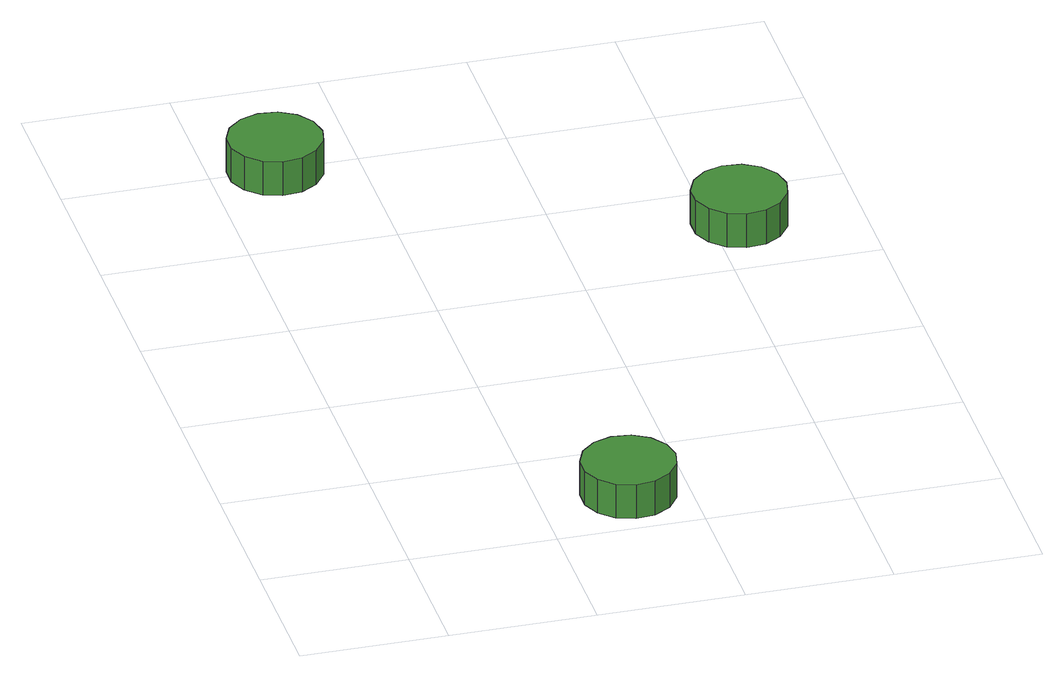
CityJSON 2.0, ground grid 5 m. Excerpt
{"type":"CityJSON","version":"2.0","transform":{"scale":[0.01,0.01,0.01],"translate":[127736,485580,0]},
"CityObjects":{
"tree1":{"type":"SolitaryVegetationObject","attributes":{"function":"something"},"geometry":[{"type":"MultiSurface","lod":"1","boundaries":[[[0,1,2,3,4,5,6,7,8,9,10,11,12,13,14]],[[15,16,17,18,19,20,21,22,23,24,25,26,27,28,29]],[[0,29,28,1]],[[1,28,27,2]],[[2,27,26,3]],[[3,26,25,4]],[[4,25,24,5]],[[5,24,23,6]],[[6,23,22,7]],[[7,22,21,8]],[[8,21,20,9]],[[9,20,19,10]],[[10,19,18,11]],[[11,18,17,12]],[[12,17,16,13]],[[13,16,15,14]],[[14,15,29,0]]]}]},
"tree2":{"type":"SolitaryVegetationObject","attributes":{"function":"something"},"geometry":[{"type":"MultiSurface","lod":"1","boundaries":[[[30,31,32,33,34,35,36,37,38,39,40,41,42,43,44]],[[45,46,47,48,49,50,51,52,53,54,55,56,57,58,59]],[[30,59,58,31]],[[31,58,57,32]],[[32,57,56,33]],[[33,56,55,34]],[[34,55,54,35]],[[35,54,53,36]],[[36,53,52,37]],[[37,52,51,38]],[[38,51,50,39]],[[39,50,49,40]],[[40,49,48,41]],[[41,48,47,42]],[[42,47,46,43]],[[43,46,45,44]],[[44,45,59,30]]]}]},
"tree3":{"type":"SolitaryVegetationObject","attributes":{"function":"something"},"geometry":[{"type":"MultiSurface","lod":"1","boundaries":[[[60,61,62,63,64,65,66,67,68,69,70,71,72,73,74]],[[75,76,77,78,79,80,81,82,83,84,85,86,87,88,89]],[[60,89,88,61]],[[61,88,87,62]],[[62,87,86,63]],[[63,86,85,64]],[[64,85,84,65]],[[65,84,83,66]],[[66,83,82,67]],[[67,82,81,68]],[[68,81,80,69]],[[69,80,79,70]],[[70,79,78,71]],[[71,78,77,72]],[[72,77,76,73]],[[73,76,75,74]],[[74,75,89,60]]]}]}
},
"vertices":[
[958,219,170],[944,284,170],[905,338,170],[848,371,170],[782,378,170],[719,357,170],[670,313,170],[643,252,170],[643,186,170],[670,125,170],[719,81,170],[782,60,170],[848,67,170],[905,101,170],[944,154,170],[944,154,43],[905,101,43],[848,67,43],[782,60,43],[719,81,43],[670,125,43],[643,186,43],[643,252,43],[670,313,43],[719,357,43],[782,378,43],[848,371,43],[905,338,43],[944,284,43],[958,219,43],
[378,2492,173],[364,2557,173],[325,2611,173],[268,2644,173],[202,2651,173],[139,2630,173],[89,2586,173],[62,2525,173],[62,2459,173],[89,2398,173],[139,2354,173],[202,2334,173],[268,2340,173],[325,2374,173],[364,2427,173],[364,2427,46],[325,2374,46],[268,2340,46],[202,2334,46],[139,2354,46],[89,2398,46],[62,2459,46],[62,2525,46],[89,2586,46],[139,2630,46],[202,2651,46],[268,2644,46],[325,2611,46],[364,2557,46],[378,2492,46],
[1750,1784,172],[1736,1849,172],[1697,1902,172],[1640,1935,172],[1574,1942,172],[1511,1922,172],[1462,1877,172],[1435,1817,172],[1435,1751,172],[1462,1690,172],[1511,1645,172],[1574,1625,172],[1640,1632,172],[1697,1665,172],[1736,1719,172],[1736,1719,45],[1697,1665,45],[1640,1632,45],[1574,1625,45],[1511,1645,45],[1462,1690,45],[1435,1751,45],[1435,1817,45],[1462,1877,45],[1511,1922,45],[1574,1942,45],[1640,1935,45],[1697,1902,45],[1736,1849,45],[1750,1784,45]
]}
